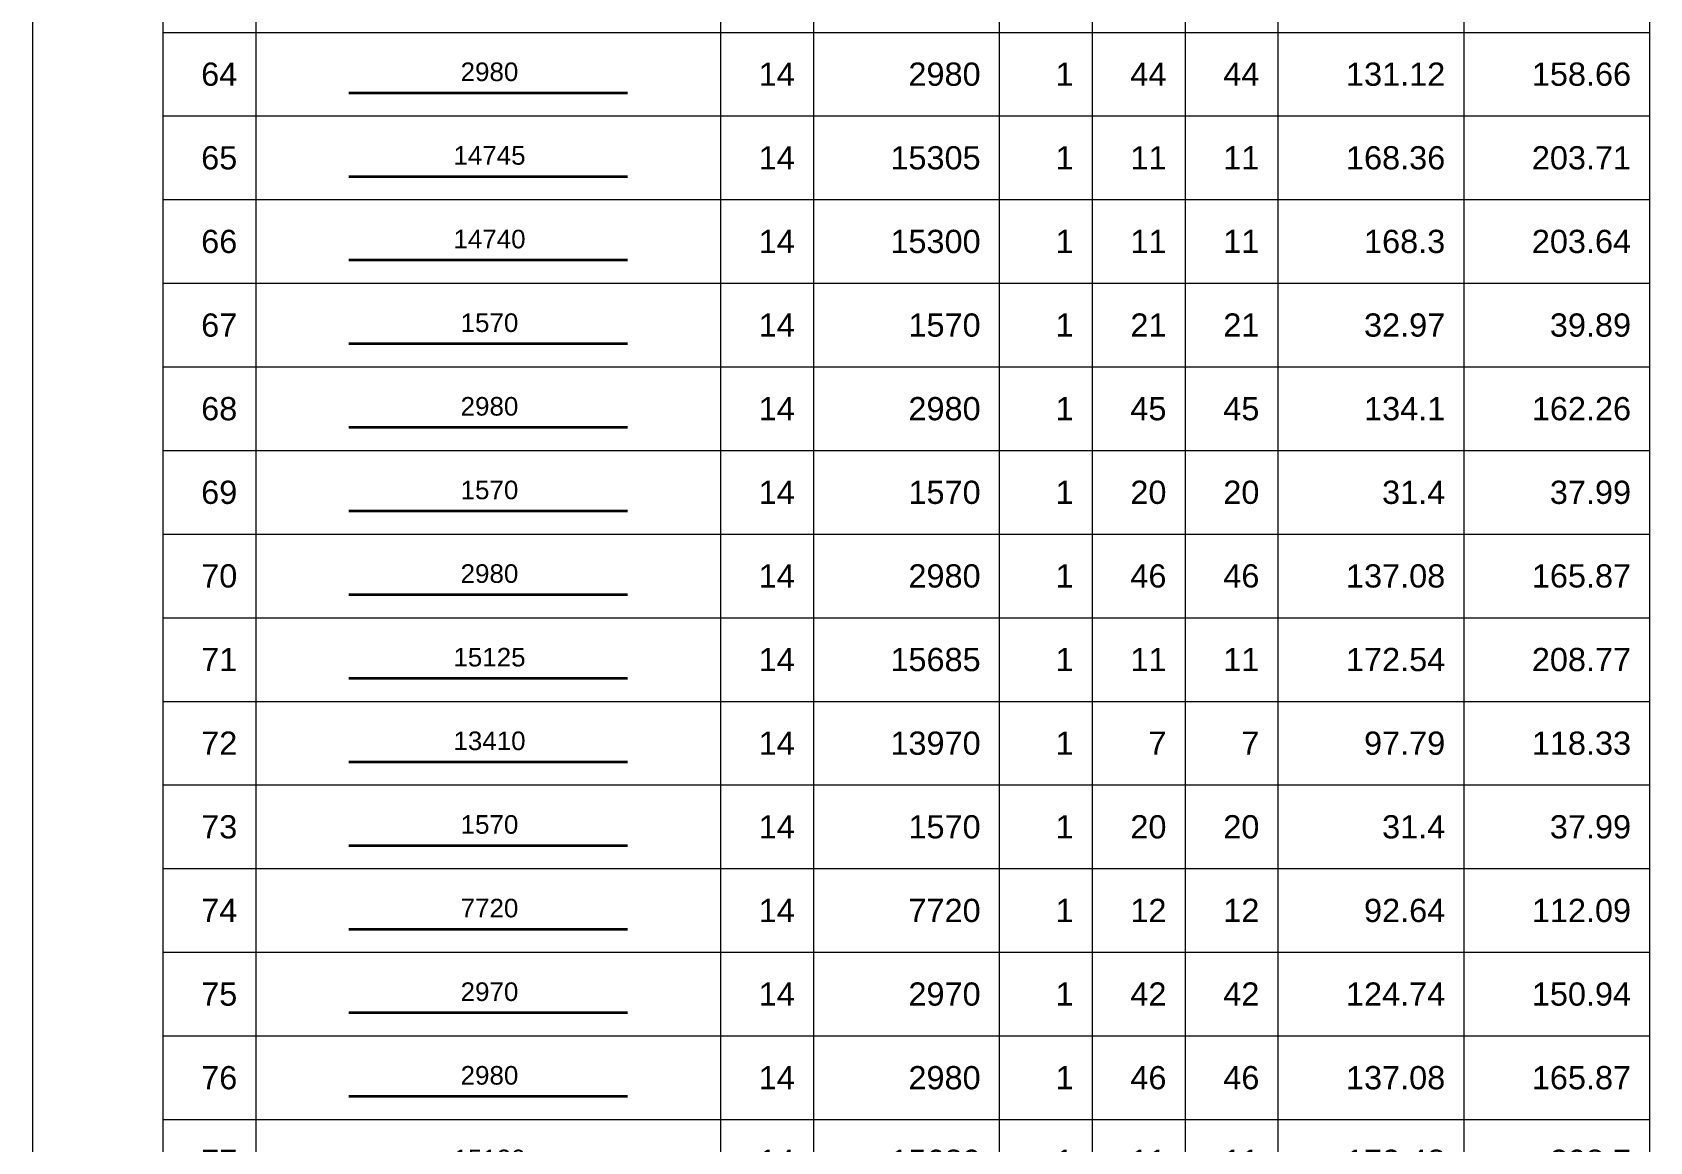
# Model space of a CAD drawing. Header units: millimetres. Extents: x -179076 to 505271, y -26127 to 124331.
# Drawn here: x -33775 to -16370, y 52835 to 64773 of the extents above; entities that cross this region are included whole.
import ezdxf
from ezdxf.enums import TextEntityAlignment as Align

# ---------------------------------------------------------------- set-up
doc = ezdxf.new("R2010")
doc.units = ezdxf.units.MM
for name, color, linetype, lineweight in [('NDC_S_REBAR', 4, 'Continuous', 35), ('NDC_S_VN TEXT', 7, 'Continuous', 20), ('NDC_Table', 3, 'Continuous', 20)]:
    doc.layers.add(name, color=color, linetype=linetype, lineweight=lineweight)
doc.styles.add('ARIAL', font='arial.ttf', dxfattribs={"width": 0.8})

# ---------------------------------------------------------------- blocks, each defined once
blk = doc.blocks.new('dang01')
at = {"layer": 'NDC_S_REBAR'}
blk.add_line((3405, -650), (6405, -650), dxfattribs=at)
at = {"layer": 'NDC_Table'}
for p, q in [((0, 0), (0, -900)), ((1405, 0), (1405, -900)), ((2405, 0), (2405, -900)), ((7405, 0), (7405, -900)), ((8405, 0), (8405, -900)), ((10405, 0), (10405, -900)), ((11405, 0), (11405, -900)), ((12405, 0), (12405, -900)), ((13405, 0), (13405, -900)), ((15405, 0), (15405, -900)), ((17405, 0), (17405, -900)), ((1405, -900), (17405, -900))]:
    blk.add_line(p, q, dxfattribs=at)
at = {"layer": 'NDC_S_VN TEXT', "style": 'ARIAL'}
for p in [(2205, -450), (8205, -450), (10205, -450), (11205, -450), (12205, -450), (13205, -450), (15205, -450), (17205, -450)]:
    blk.add_attdef('D03', text='', height=250, dxfattribs=at).set_placement(p, align=Align.MIDDLE_RIGHT)
blk.add_attdef('00000000', text='', height=200, dxfattribs=at).set_placement((4920, -425), align=Align.MIDDLE_CENTER)

msp = doc.modelspace()

# ---------------------------------------------------------------- block references
at = {"layer": 'NDC_Table'}
ref = msp.add_blockref('dang01', (-33774.8, 65673.4), dxfattribs=at)
ref.add_attrib('D03', '63', dxfattribs={"layer": 'NDC_S_VN TEXT', "height": 250, "style": 'ARIAL'}).set_placement((-31569.5, 65223.4), align=Align.MIDDLE_RIGHT)
ref.add_attrib('00000000', '1570', dxfattribs={"layer": 'NDC_S_VN TEXT', "height": 200, "style": 'ARIAL'}).set_placement((-28855.2, 65248.7), align=Align.MIDDLE_CENTER)
ref.add_attrib('D03', '14', dxfattribs={"layer": 'NDC_S_VN TEXT', "height": 250, "style": 'ARIAL'}).set_placement((-25569.5, 65223.4), align=Align.MIDDLE_RIGHT)
ref.add_attrib('D03', '1570', dxfattribs={"layer": 'NDC_S_VN TEXT', "height": 250, "style": 'ARIAL'}).set_placement((-23569.5, 65223.4), align=Align.MIDDLE_RIGHT)
ref.add_attrib('D03', '1', dxfattribs={"layer": 'NDC_S_VN TEXT', "height": 250, "style": 'ARIAL'}).set_placement((-22569.5, 65223.4), align=Align.MIDDLE_RIGHT)
ref.add_attrib('D03', '21', dxfattribs={"layer": 'NDC_S_VN TEXT', "height": 250, "style": 'ARIAL'}).set_placement((-21569.5, 65223.4), align=Align.MIDDLE_RIGHT)
ref.add_attrib('D03', '21', dxfattribs={"layer": 'NDC_S_VN TEXT', "height": 250, "style": 'ARIAL'}).set_placement((-20569.5, 65223.7), align=Align.MIDDLE_RIGHT)
ref.add_attrib('D03', '32.97', dxfattribs={"layer": 'NDC_S_VN TEXT', "height": 250, "style": 'ARIAL'}).set_placement((-18569.5, 65223.4), align=Align.MIDDLE_RIGHT)
ref.add_attrib('D03', '39.89', dxfattribs={"layer": 'NDC_S_VN TEXT', "height": 250, "style": 'ARIAL'}).set_placement((-16569.5, 65223.4), align=Align.MIDDLE_RIGHT)
ref = msp.add_blockref('dang01', (-33774.8, 64773.4), dxfattribs=at)
ref.add_attrib('D03', '64', dxfattribs={"layer": 'NDC_S_VN TEXT', "height": 250, "style": 'ARIAL'}).set_placement((-31569.5, 64323.4), align=Align.MIDDLE_RIGHT)
ref.add_attrib('00000000', '2980', dxfattribs={"layer": 'NDC_S_VN TEXT', "height": 200, "style": 'ARIAL'}).set_placement((-28855.2, 64348.7), align=Align.MIDDLE_CENTER)
ref.add_attrib('D03', '14', dxfattribs={"layer": 'NDC_S_VN TEXT', "height": 250, "style": 'ARIAL'}).set_placement((-25569.5, 64323.4), align=Align.MIDDLE_RIGHT)
ref.add_attrib('D03', '2980', dxfattribs={"layer": 'NDC_S_VN TEXT', "height": 250, "style": 'ARIAL'}).set_placement((-23569.5, 64323.4), align=Align.MIDDLE_RIGHT)
ref.add_attrib('D03', '1', dxfattribs={"layer": 'NDC_S_VN TEXT', "height": 250, "style": 'ARIAL'}).set_placement((-22569.5, 64323.4), align=Align.MIDDLE_RIGHT)
ref.add_attrib('D03', '44', dxfattribs={"layer": 'NDC_S_VN TEXT', "height": 250, "style": 'ARIAL'}).set_placement((-21569.5, 64323.4), align=Align.MIDDLE_RIGHT)
ref.add_attrib('D03', '44', dxfattribs={"layer": 'NDC_S_VN TEXT', "height": 250, "style": 'ARIAL'}).set_placement((-20569.5, 64323.7), align=Align.MIDDLE_RIGHT)
ref.add_attrib('D03', '131.12', dxfattribs={"layer": 'NDC_S_VN TEXT', "height": 250, "style": 'ARIAL'}).set_placement((-18569.5, 64323.4), align=Align.MIDDLE_RIGHT)
ref.add_attrib('D03', '158.66', dxfattribs={"layer": 'NDC_S_VN TEXT', "height": 250, "style": 'ARIAL'}).set_placement((-16569.5, 64323.4), align=Align.MIDDLE_RIGHT)
ref = msp.add_blockref('dang01', (-33774.8, 63873.4), dxfattribs=at)
ref.add_attrib('D03', '65', dxfattribs={"layer": 'NDC_S_VN TEXT', "height": 250, "style": 'ARIAL'}).set_placement((-31569.5, 63423.4), align=Align.MIDDLE_RIGHT)
ref.add_attrib('00000000', '14745', dxfattribs={"layer": 'NDC_S_VN TEXT', "height": 200, "style": 'ARIAL'}).set_placement((-28855.2, 63448.7), align=Align.MIDDLE_CENTER)
ref.add_attrib('D03', '14', dxfattribs={"layer": 'NDC_S_VN TEXT', "height": 250, "style": 'ARIAL'}).set_placement((-25569.5, 63423.4), align=Align.MIDDLE_RIGHT)
ref.add_attrib('D03', '15305', dxfattribs={"layer": 'NDC_S_VN TEXT', "height": 250, "style": 'ARIAL'}).set_placement((-23569.5, 63423.4), align=Align.MIDDLE_RIGHT)
ref.add_attrib('D03', '1', dxfattribs={"layer": 'NDC_S_VN TEXT', "height": 250, "style": 'ARIAL'}).set_placement((-22569.5, 63423.4), align=Align.MIDDLE_RIGHT)
ref.add_attrib('D03', '11', dxfattribs={"layer": 'NDC_S_VN TEXT', "height": 250, "style": 'ARIAL'}).set_placement((-21569.5, 63423.4), align=Align.MIDDLE_RIGHT)
ref.add_attrib('D03', '11', dxfattribs={"layer": 'NDC_S_VN TEXT', "height": 250, "style": 'ARIAL'}).set_placement((-20569.5, 63423.7), align=Align.MIDDLE_RIGHT)
ref.add_attrib('D03', '168.36', dxfattribs={"layer": 'NDC_S_VN TEXT', "height": 250, "style": 'ARIAL'}).set_placement((-18569.5, 63423.4), align=Align.MIDDLE_RIGHT)
ref.add_attrib('D03', '203.71', dxfattribs={"layer": 'NDC_S_VN TEXT', "height": 250, "style": 'ARIAL'}).set_placement((-16569.5, 63423.4), align=Align.MIDDLE_RIGHT)
ref = msp.add_blockref('dang01', (-33774.8, 62973.4), dxfattribs=at)
ref.add_attrib('D03', '66', dxfattribs={"layer": 'NDC_S_VN TEXT', "height": 250, "style": 'ARIAL'}).set_placement((-31569.5, 62523.4), align=Align.MIDDLE_RIGHT)
ref.add_attrib('00000000', '14740', dxfattribs={"layer": 'NDC_S_VN TEXT', "height": 200, "style": 'ARIAL'}).set_placement((-28855.2, 62548.7), align=Align.MIDDLE_CENTER)
ref.add_attrib('D03', '14', dxfattribs={"layer": 'NDC_S_VN TEXT', "height": 250, "style": 'ARIAL'}).set_placement((-25569.5, 62523.4), align=Align.MIDDLE_RIGHT)
ref.add_attrib('D03', '15300', dxfattribs={"layer": 'NDC_S_VN TEXT', "height": 250, "style": 'ARIAL'}).set_placement((-23569.5, 62523.4), align=Align.MIDDLE_RIGHT)
ref.add_attrib('D03', '1', dxfattribs={"layer": 'NDC_S_VN TEXT', "height": 250, "style": 'ARIAL'}).set_placement((-22569.5, 62523.4), align=Align.MIDDLE_RIGHT)
ref.add_attrib('D03', '11', dxfattribs={"layer": 'NDC_S_VN TEXT', "height": 250, "style": 'ARIAL'}).set_placement((-21569.5, 62523.4), align=Align.MIDDLE_RIGHT)
ref.add_attrib('D03', '11', dxfattribs={"layer": 'NDC_S_VN TEXT', "height": 250, "style": 'ARIAL'}).set_placement((-20569.5, 62523.7), align=Align.MIDDLE_RIGHT)
ref.add_attrib('D03', '168.3', dxfattribs={"layer": 'NDC_S_VN TEXT', "height": 250, "style": 'ARIAL'}).set_placement((-18569.5, 62523.4), align=Align.MIDDLE_RIGHT)
ref.add_attrib('D03', '203.64', dxfattribs={"layer": 'NDC_S_VN TEXT', "height": 250, "style": 'ARIAL'}).set_placement((-16569.5, 62523.4), align=Align.MIDDLE_RIGHT)
ref = msp.add_blockref('dang01', (-33774.8, 62073.4), dxfattribs=at)
ref.add_attrib('D03', '67', dxfattribs={"layer": 'NDC_S_VN TEXT', "height": 250, "style": 'ARIAL'}).set_placement((-31569.5, 61623.4), align=Align.MIDDLE_RIGHT)
ref.add_attrib('00000000', '1570', dxfattribs={"layer": 'NDC_S_VN TEXT', "height": 200, "style": 'ARIAL'}).set_placement((-28855.2, 61648.7), align=Align.MIDDLE_CENTER)
ref.add_attrib('D03', '14', dxfattribs={"layer": 'NDC_S_VN TEXT', "height": 250, "style": 'ARIAL'}).set_placement((-25569.5, 61623.4), align=Align.MIDDLE_RIGHT)
ref.add_attrib('D03', '1570', dxfattribs={"layer": 'NDC_S_VN TEXT', "height": 250, "style": 'ARIAL'}).set_placement((-23569.5, 61623.4), align=Align.MIDDLE_RIGHT)
ref.add_attrib('D03', '1', dxfattribs={"layer": 'NDC_S_VN TEXT', "height": 250, "style": 'ARIAL'}).set_placement((-22569.5, 61623.4), align=Align.MIDDLE_RIGHT)
ref.add_attrib('D03', '21', dxfattribs={"layer": 'NDC_S_VN TEXT', "height": 250, "style": 'ARIAL'}).set_placement((-21569.5, 61623.4), align=Align.MIDDLE_RIGHT)
ref.add_attrib('D03', '21', dxfattribs={"layer": 'NDC_S_VN TEXT', "height": 250, "style": 'ARIAL'}).set_placement((-20569.5, 61623.7), align=Align.MIDDLE_RIGHT)
ref.add_attrib('D03', '32.97', dxfattribs={"layer": 'NDC_S_VN TEXT', "height": 250, "style": 'ARIAL'}).set_placement((-18569.5, 61623.4), align=Align.MIDDLE_RIGHT)
ref.add_attrib('D03', '39.89', dxfattribs={"layer": 'NDC_S_VN TEXT', "height": 250, "style": 'ARIAL'}).set_placement((-16569.5, 61623.4), align=Align.MIDDLE_RIGHT)
ref = msp.add_blockref('dang01', (-33774.8, 61173.4), dxfattribs=at)
ref.add_attrib('D03', '68', dxfattribs={"layer": 'NDC_S_VN TEXT', "height": 250, "style": 'ARIAL'}).set_placement((-31569.5, 60723.4), align=Align.MIDDLE_RIGHT)
ref.add_attrib('00000000', '2980', dxfattribs={"layer": 'NDC_S_VN TEXT', "height": 200, "style": 'ARIAL'}).set_placement((-28855.2, 60748.7), align=Align.MIDDLE_CENTER)
ref.add_attrib('D03', '14', dxfattribs={"layer": 'NDC_S_VN TEXT', "height": 250, "style": 'ARIAL'}).set_placement((-25569.5, 60723.4), align=Align.MIDDLE_RIGHT)
ref.add_attrib('D03', '2980', dxfattribs={"layer": 'NDC_S_VN TEXT', "height": 250, "style": 'ARIAL'}).set_placement((-23569.5, 60723.4), align=Align.MIDDLE_RIGHT)
ref.add_attrib('D03', '1', dxfattribs={"layer": 'NDC_S_VN TEXT', "height": 250, "style": 'ARIAL'}).set_placement((-22569.5, 60723.4), align=Align.MIDDLE_RIGHT)
ref.add_attrib('D03', '45', dxfattribs={"layer": 'NDC_S_VN TEXT', "height": 250, "style": 'ARIAL'}).set_placement((-21569.5, 60723.4), align=Align.MIDDLE_RIGHT)
ref.add_attrib('D03', '45', dxfattribs={"layer": 'NDC_S_VN TEXT', "height": 250, "style": 'ARIAL'}).set_placement((-20569.5, 60723.7), align=Align.MIDDLE_RIGHT)
ref.add_attrib('D03', '134.1', dxfattribs={"layer": 'NDC_S_VN TEXT', "height": 250, "style": 'ARIAL'}).set_placement((-18569.5, 60723.4), align=Align.MIDDLE_RIGHT)
ref.add_attrib('D03', '162.26', dxfattribs={"layer": 'NDC_S_VN TEXT', "height": 250, "style": 'ARIAL'}).set_placement((-16569.5, 60723.4), align=Align.MIDDLE_RIGHT)
ref = msp.add_blockref('dang01', (-33774.8, 60273.4), dxfattribs=at)
ref.add_attrib('D03', '69', dxfattribs={"layer": 'NDC_S_VN TEXT', "height": 250, "style": 'ARIAL'}).set_placement((-31569.5, 59823.4), align=Align.MIDDLE_RIGHT)
ref.add_attrib('00000000', '1570', dxfattribs={"layer": 'NDC_S_VN TEXT', "height": 200, "style": 'ARIAL'}).set_placement((-28855.2, 59848.7), align=Align.MIDDLE_CENTER)
ref.add_attrib('D03', '14', dxfattribs={"layer": 'NDC_S_VN TEXT', "height": 250, "style": 'ARIAL'}).set_placement((-25569.5, 59823.4), align=Align.MIDDLE_RIGHT)
ref.add_attrib('D03', '1570', dxfattribs={"layer": 'NDC_S_VN TEXT', "height": 250, "style": 'ARIAL'}).set_placement((-23569.5, 59823.4), align=Align.MIDDLE_RIGHT)
ref.add_attrib('D03', '1', dxfattribs={"layer": 'NDC_S_VN TEXT', "height": 250, "style": 'ARIAL'}).set_placement((-22569.5, 59823.4), align=Align.MIDDLE_RIGHT)
ref.add_attrib('D03', '20', dxfattribs={"layer": 'NDC_S_VN TEXT', "height": 250, "style": 'ARIAL'}).set_placement((-21569.5, 59823.4), align=Align.MIDDLE_RIGHT)
ref.add_attrib('D03', '20', dxfattribs={"layer": 'NDC_S_VN TEXT', "height": 250, "style": 'ARIAL'}).set_placement((-20569.5, 59823.7), align=Align.MIDDLE_RIGHT)
ref.add_attrib('D03', '31.4', dxfattribs={"layer": 'NDC_S_VN TEXT', "height": 250, "style": 'ARIAL'}).set_placement((-18569.5, 59823.4), align=Align.MIDDLE_RIGHT)
ref.add_attrib('D03', '37.99', dxfattribs={"layer": 'NDC_S_VN TEXT', "height": 250, "style": 'ARIAL'}).set_placement((-16569.5, 59823.4), align=Align.MIDDLE_RIGHT)
ref = msp.add_blockref('dang01', (-33774.8, 59373.4), dxfattribs=at)
ref.add_attrib('D03', '70', dxfattribs={"layer": 'NDC_S_VN TEXT', "height": 250, "style": 'ARIAL'}).set_placement((-31569.5, 58923.4), align=Align.MIDDLE_RIGHT)
ref.add_attrib('00000000', '2980', dxfattribs={"layer": 'NDC_S_VN TEXT', "height": 200, "style": 'ARIAL'}).set_placement((-28855.2, 58948.7), align=Align.MIDDLE_CENTER)
ref.add_attrib('D03', '14', dxfattribs={"layer": 'NDC_S_VN TEXT', "height": 250, "style": 'ARIAL'}).set_placement((-25569.5, 58923.4), align=Align.MIDDLE_RIGHT)
ref.add_attrib('D03', '2980', dxfattribs={"layer": 'NDC_S_VN TEXT', "height": 250, "style": 'ARIAL'}).set_placement((-23569.5, 58923.4), align=Align.MIDDLE_RIGHT)
ref.add_attrib('D03', '1', dxfattribs={"layer": 'NDC_S_VN TEXT', "height": 250, "style": 'ARIAL'}).set_placement((-22569.5, 58923.4), align=Align.MIDDLE_RIGHT)
ref.add_attrib('D03', '46', dxfattribs={"layer": 'NDC_S_VN TEXT', "height": 250, "style": 'ARIAL'}).set_placement((-21569.5, 58923.4), align=Align.MIDDLE_RIGHT)
ref.add_attrib('D03', '46', dxfattribs={"layer": 'NDC_S_VN TEXT', "height": 250, "style": 'ARIAL'}).set_placement((-20569.5, 58923.7), align=Align.MIDDLE_RIGHT)
ref.add_attrib('D03', '137.08', dxfattribs={"layer": 'NDC_S_VN TEXT', "height": 250, "style": 'ARIAL'}).set_placement((-18569.5, 58923.4), align=Align.MIDDLE_RIGHT)
ref.add_attrib('D03', '165.87', dxfattribs={"layer": 'NDC_S_VN TEXT', "height": 250, "style": 'ARIAL'}).set_placement((-16569.5, 58923.4), align=Align.MIDDLE_RIGHT)
ref = msp.add_blockref('dang01', (-33774.8, 58473.4), dxfattribs=at)
ref.add_attrib('D03', '71', dxfattribs={"layer": 'NDC_S_VN TEXT', "height": 250, "style": 'ARIAL'}).set_placement((-31569.5, 58023.4), align=Align.MIDDLE_RIGHT)
ref.add_attrib('00000000', '15125', dxfattribs={"layer": 'NDC_S_VN TEXT', "height": 200, "style": 'ARIAL'}).set_placement((-28855.2, 58048.7), align=Align.MIDDLE_CENTER)
ref.add_attrib('D03', '14', dxfattribs={"layer": 'NDC_S_VN TEXT', "height": 250, "style": 'ARIAL'}).set_placement((-25569.5, 58023.4), align=Align.MIDDLE_RIGHT)
ref.add_attrib('D03', '15685', dxfattribs={"layer": 'NDC_S_VN TEXT', "height": 250, "style": 'ARIAL'}).set_placement((-23569.5, 58023.4), align=Align.MIDDLE_RIGHT)
ref.add_attrib('D03', '1', dxfattribs={"layer": 'NDC_S_VN TEXT', "height": 250, "style": 'ARIAL'}).set_placement((-22569.5, 58023.4), align=Align.MIDDLE_RIGHT)
ref.add_attrib('D03', '11', dxfattribs={"layer": 'NDC_S_VN TEXT', "height": 250, "style": 'ARIAL'}).set_placement((-21569.5, 58023.4), align=Align.MIDDLE_RIGHT)
ref.add_attrib('D03', '11', dxfattribs={"layer": 'NDC_S_VN TEXT', "height": 250, "style": 'ARIAL'}).set_placement((-20569.5, 58023.7), align=Align.MIDDLE_RIGHT)
ref.add_attrib('D03', '172.54', dxfattribs={"layer": 'NDC_S_VN TEXT', "height": 250, "style": 'ARIAL'}).set_placement((-18569.5, 58023.4), align=Align.MIDDLE_RIGHT)
ref.add_attrib('D03', '208.77', dxfattribs={"layer": 'NDC_S_VN TEXT', "height": 250, "style": 'ARIAL'}).set_placement((-16569.5, 58023.4), align=Align.MIDDLE_RIGHT)
ref = msp.add_blockref('dang01', (-33774.8, 57573.4), dxfattribs=at)
ref.add_attrib('D03', '72', dxfattribs={"layer": 'NDC_S_VN TEXT', "height": 250, "style": 'ARIAL'}).set_placement((-31569.5, 57123.4), align=Align.MIDDLE_RIGHT)
ref.add_attrib('00000000', '13410', dxfattribs={"layer": 'NDC_S_VN TEXT', "height": 200, "style": 'ARIAL'}).set_placement((-28855.2, 57148.7), align=Align.MIDDLE_CENTER)
ref.add_attrib('D03', '14', dxfattribs={"layer": 'NDC_S_VN TEXT', "height": 250, "style": 'ARIAL'}).set_placement((-25569.5, 57123.4), align=Align.MIDDLE_RIGHT)
ref.add_attrib('D03', '13970', dxfattribs={"layer": 'NDC_S_VN TEXT', "height": 250, "style": 'ARIAL'}).set_placement((-23569.5, 57123.4), align=Align.MIDDLE_RIGHT)
ref.add_attrib('D03', '1', dxfattribs={"layer": 'NDC_S_VN TEXT', "height": 250, "style": 'ARIAL'}).set_placement((-22569.5, 57123.4), align=Align.MIDDLE_RIGHT)
ref.add_attrib('D03', '7', dxfattribs={"layer": 'NDC_S_VN TEXT', "height": 250, "style": 'ARIAL'}).set_placement((-21569.5, 57123.4), align=Align.MIDDLE_RIGHT)
ref.add_attrib('D03', '7', dxfattribs={"layer": 'NDC_S_VN TEXT', "height": 250, "style": 'ARIAL'}).set_placement((-20569.5, 57123.7), align=Align.MIDDLE_RIGHT)
ref.add_attrib('D03', '97.79', dxfattribs={"layer": 'NDC_S_VN TEXT', "height": 250, "style": 'ARIAL'}).set_placement((-18569.5, 57123.4), align=Align.MIDDLE_RIGHT)
ref.add_attrib('D03', '118.33', dxfattribs={"layer": 'NDC_S_VN TEXT', "height": 250, "style": 'ARIAL'}).set_placement((-16569.5, 57123.4), align=Align.MIDDLE_RIGHT)
ref = msp.add_blockref('dang01', (-33774.8, 56673.4), dxfattribs=at)
ref.add_attrib('D03', '73', dxfattribs={"layer": 'NDC_S_VN TEXT', "height": 250, "style": 'ARIAL'}).set_placement((-31569.5, 56223.4), align=Align.MIDDLE_RIGHT)
ref.add_attrib('00000000', '1570', dxfattribs={"layer": 'NDC_S_VN TEXT', "height": 200, "style": 'ARIAL'}).set_placement((-28855.2, 56248.7), align=Align.MIDDLE_CENTER)
ref.add_attrib('D03', '14', dxfattribs={"layer": 'NDC_S_VN TEXT', "height": 250, "style": 'ARIAL'}).set_placement((-25569.5, 56223.4), align=Align.MIDDLE_RIGHT)
ref.add_attrib('D03', '1570', dxfattribs={"layer": 'NDC_S_VN TEXT', "height": 250, "style": 'ARIAL'}).set_placement((-23569.5, 56223.4), align=Align.MIDDLE_RIGHT)
ref.add_attrib('D03', '1', dxfattribs={"layer": 'NDC_S_VN TEXT', "height": 250, "style": 'ARIAL'}).set_placement((-22569.5, 56223.4), align=Align.MIDDLE_RIGHT)
ref.add_attrib('D03', '20', dxfattribs={"layer": 'NDC_S_VN TEXT', "height": 250, "style": 'ARIAL'}).set_placement((-21569.5, 56223.4), align=Align.MIDDLE_RIGHT)
ref.add_attrib('D03', '20', dxfattribs={"layer": 'NDC_S_VN TEXT', "height": 250, "style": 'ARIAL'}).set_placement((-20569.5, 56223.7), align=Align.MIDDLE_RIGHT)
ref.add_attrib('D03', '31.4', dxfattribs={"layer": 'NDC_S_VN TEXT', "height": 250, "style": 'ARIAL'}).set_placement((-18569.5, 56223.4), align=Align.MIDDLE_RIGHT)
ref.add_attrib('D03', '37.99', dxfattribs={"layer": 'NDC_S_VN TEXT', "height": 250, "style": 'ARIAL'}).set_placement((-16569.5, 56223.4), align=Align.MIDDLE_RIGHT)
ref = msp.add_blockref('dang01', (-33774.8, 55773.4), dxfattribs=at)
ref.add_attrib('D03', '74', dxfattribs={"layer": 'NDC_S_VN TEXT', "height": 250, "style": 'ARIAL'}).set_placement((-31569.5, 55323.4), align=Align.MIDDLE_RIGHT)
ref.add_attrib('00000000', '7720', dxfattribs={"layer": 'NDC_S_VN TEXT', "height": 200, "style": 'ARIAL'}).set_placement((-28855.2, 55348.7), align=Align.MIDDLE_CENTER)
ref.add_attrib('D03', '14', dxfattribs={"layer": 'NDC_S_VN TEXT', "height": 250, "style": 'ARIAL'}).set_placement((-25569.5, 55323.4), align=Align.MIDDLE_RIGHT)
ref.add_attrib('D03', '7720', dxfattribs={"layer": 'NDC_S_VN TEXT', "height": 250, "style": 'ARIAL'}).set_placement((-23569.5, 55323.4), align=Align.MIDDLE_RIGHT)
ref.add_attrib('D03', '1', dxfattribs={"layer": 'NDC_S_VN TEXT', "height": 250, "style": 'ARIAL'}).set_placement((-22569.5, 55323.4), align=Align.MIDDLE_RIGHT)
ref.add_attrib('D03', '12', dxfattribs={"layer": 'NDC_S_VN TEXT', "height": 250, "style": 'ARIAL'}).set_placement((-21569.5, 55323.4), align=Align.MIDDLE_RIGHT)
ref.add_attrib('D03', '12', dxfattribs={"layer": 'NDC_S_VN TEXT', "height": 250, "style": 'ARIAL'}).set_placement((-20569.5, 55323.7), align=Align.MIDDLE_RIGHT)
ref.add_attrib('D03', '92.64', dxfattribs={"layer": 'NDC_S_VN TEXT', "height": 250, "style": 'ARIAL'}).set_placement((-18569.5, 55323.4), align=Align.MIDDLE_RIGHT)
ref.add_attrib('D03', '112.09', dxfattribs={"layer": 'NDC_S_VN TEXT', "height": 250, "style": 'ARIAL'}).set_placement((-16569.5, 55323.4), align=Align.MIDDLE_RIGHT)
ref = msp.add_blockref('dang01', (-33774.8, 54873.4), dxfattribs=at)
ref.add_attrib('D03', '75', dxfattribs={"layer": 'NDC_S_VN TEXT', "height": 250, "style": 'ARIAL'}).set_placement((-31569.5, 54423.4), align=Align.MIDDLE_RIGHT)
ref.add_attrib('00000000', '2970', dxfattribs={"layer": 'NDC_S_VN TEXT', "height": 200, "style": 'ARIAL'}).set_placement((-28855.2, 54448.7), align=Align.MIDDLE_CENTER)
ref.add_attrib('D03', '14', dxfattribs={"layer": 'NDC_S_VN TEXT', "height": 250, "style": 'ARIAL'}).set_placement((-25569.5, 54423.4), align=Align.MIDDLE_RIGHT)
ref.add_attrib('D03', '2970', dxfattribs={"layer": 'NDC_S_VN TEXT', "height": 250, "style": 'ARIAL'}).set_placement((-23569.5, 54423.4), align=Align.MIDDLE_RIGHT)
ref.add_attrib('D03', '1', dxfattribs={"layer": 'NDC_S_VN TEXT', "height": 250, "style": 'ARIAL'}).set_placement((-22569.5, 54423.4), align=Align.MIDDLE_RIGHT)
ref.add_attrib('D03', '42', dxfattribs={"layer": 'NDC_S_VN TEXT', "height": 250, "style": 'ARIAL'}).set_placement((-21569.5, 54423.4), align=Align.MIDDLE_RIGHT)
ref.add_attrib('D03', '42', dxfattribs={"layer": 'NDC_S_VN TEXT', "height": 250, "style": 'ARIAL'}).set_placement((-20569.5, 54423.7), align=Align.MIDDLE_RIGHT)
ref.add_attrib('D03', '124.74', dxfattribs={"layer": 'NDC_S_VN TEXT', "height": 250, "style": 'ARIAL'}).set_placement((-18569.5, 54423.4), align=Align.MIDDLE_RIGHT)
ref.add_attrib('D03', '150.94', dxfattribs={"layer": 'NDC_S_VN TEXT', "height": 250, "style": 'ARIAL'}).set_placement((-16569.5, 54423.4), align=Align.MIDDLE_RIGHT)
ref = msp.add_blockref('dang01', (-33774.8, 53973.4), dxfattribs=at)
ref.add_attrib('D03', '76', dxfattribs={"layer": 'NDC_S_VN TEXT', "height": 250, "style": 'ARIAL'}).set_placement((-31569.5, 53523.4), align=Align.MIDDLE_RIGHT)
ref.add_attrib('00000000', '2980', dxfattribs={"layer": 'NDC_S_VN TEXT', "height": 200, "style": 'ARIAL'}).set_placement((-28855.2, 53548.7), align=Align.MIDDLE_CENTER)
ref.add_attrib('D03', '14', dxfattribs={"layer": 'NDC_S_VN TEXT', "height": 250, "style": 'ARIAL'}).set_placement((-25569.5, 53523.4), align=Align.MIDDLE_RIGHT)
ref.add_attrib('D03', '2980', dxfattribs={"layer": 'NDC_S_VN TEXT', "height": 250, "style": 'ARIAL'}).set_placement((-23569.5, 53523.4), align=Align.MIDDLE_RIGHT)
ref.add_attrib('D03', '1', dxfattribs={"layer": 'NDC_S_VN TEXT', "height": 250, "style": 'ARIAL'}).set_placement((-22569.5, 53523.4), align=Align.MIDDLE_RIGHT)
ref.add_attrib('D03', '46', dxfattribs={"layer": 'NDC_S_VN TEXT', "height": 250, "style": 'ARIAL'}).set_placement((-21569.5, 53523.4), align=Align.MIDDLE_RIGHT)
ref.add_attrib('D03', '46', dxfattribs={"layer": 'NDC_S_VN TEXT', "height": 250, "style": 'ARIAL'}).set_placement((-20569.5, 53523.7), align=Align.MIDDLE_RIGHT)
ref.add_attrib('D03', '137.08', dxfattribs={"layer": 'NDC_S_VN TEXT', "height": 250, "style": 'ARIAL'}).set_placement((-18569.5, 53523.4), align=Align.MIDDLE_RIGHT)
ref.add_attrib('D03', '165.87', dxfattribs={"layer": 'NDC_S_VN TEXT', "height": 250, "style": 'ARIAL'}).set_placement((-16569.5, 53523.4), align=Align.MIDDLE_RIGHT)
ref = msp.add_blockref('dang01', (-33774.8, 53073.4), dxfattribs=at)
ref.add_attrib('D03', '77', dxfattribs={"layer": 'NDC_S_VN TEXT', "height": 250, "style": 'ARIAL'}).set_placement((-31569.5, 52623.4), align=Align.MIDDLE_RIGHT)
ref.add_attrib('00000000', '15120', dxfattribs={"layer": 'NDC_S_VN TEXT', "height": 200, "style": 'ARIAL'}).set_placement((-28855.2, 52648.7), align=Align.MIDDLE_CENTER)
ref.add_attrib('D03', '14', dxfattribs={"layer": 'NDC_S_VN TEXT', "height": 250, "style": 'ARIAL'}).set_placement((-25569.5, 52623.4), align=Align.MIDDLE_RIGHT)
ref.add_attrib('D03', '15680', dxfattribs={"layer": 'NDC_S_VN TEXT', "height": 250, "style": 'ARIAL'}).set_placement((-23569.5, 52623.4), align=Align.MIDDLE_RIGHT)
ref.add_attrib('D03', '1', dxfattribs={"layer": 'NDC_S_VN TEXT', "height": 250, "style": 'ARIAL'}).set_placement((-22569.5, 52623.4), align=Align.MIDDLE_RIGHT)
ref.add_attrib('D03', '11', dxfattribs={"layer": 'NDC_S_VN TEXT', "height": 250, "style": 'ARIAL'}).set_placement((-21569.5, 52623.4), align=Align.MIDDLE_RIGHT)
ref.add_attrib('D03', '11', dxfattribs={"layer": 'NDC_S_VN TEXT', "height": 250, "style": 'ARIAL'}).set_placement((-20569.5, 52623.7), align=Align.MIDDLE_RIGHT)
ref.add_attrib('D03', '172.48', dxfattribs={"layer": 'NDC_S_VN TEXT', "height": 250, "style": 'ARIAL'}).set_placement((-18569.5, 52623.4), align=Align.MIDDLE_RIGHT)
ref.add_attrib('D03', '208.7', dxfattribs={"layer": 'NDC_S_VN TEXT', "height": 250, "style": 'ARIAL'}).set_placement((-16569.5, 52623.4), align=Align.MIDDLE_RIGHT)

doc.saveas('drawing.dxf')
